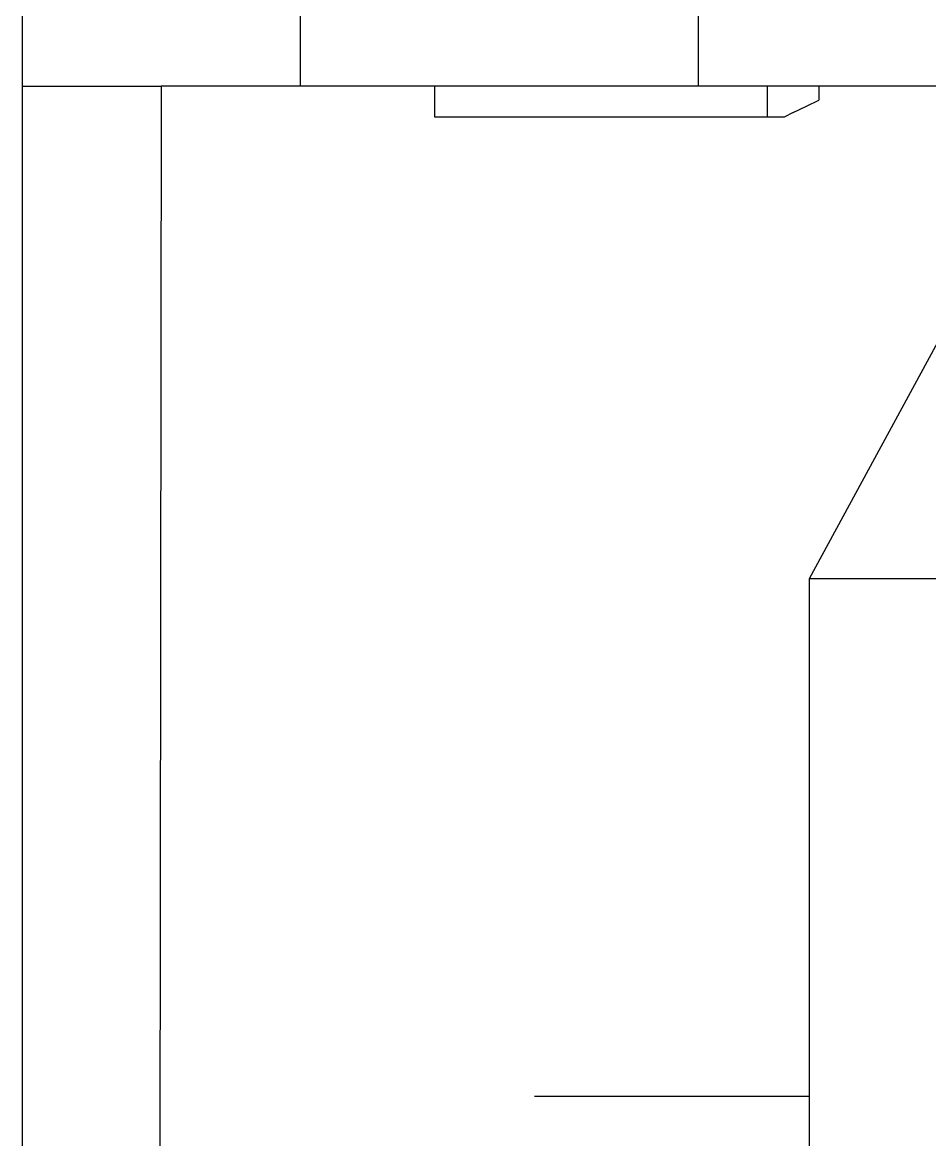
# Model space of a CAD drawing. Header units: millimetres. Extents: x -650 to 3773, y 316 to 2389.
# Drawn here: x 488.7 to 544.1, y 504.7 to 572.9 of the extents above; entities that cross this region are included whole.
import ezdxf

# ---------------------------------------------------------------- set-up
doc = ezdxf.new("R2010")
doc.units = ezdxf.units.MM

# ---------------------------------------------------------------- blocks, each defined once
blk = doc.blocks.new('A$C1e894cf7')
for p, q in [((604.268, 48.085), (574.197, 64.374)), ((574.197, 64.374), (574.197, 48.654)), ((604.268, 48.085), (604.268, 56.571)), ((574.197, 48.654), (575.06, 48.638)), ((574.197, 48.654), (574.197, 45.516)), ((575.418, 47.885), (575.06, 48.638)), ((575.813, 47.077), (575.418, 47.885)), ((635.883, 48.085), (604.268, 48.085)), ((635.883, 48.085), (635.883, 31.286)), ((656.068, 48.085), (635.883, 48.085)), ((575.813, 47.077), (576.094, 46.537)), ((576.094, 46.537), (576.099, 45.517)), ((576.098, 45.517), (574.197, 45.516)), ((574.197, 45.516), (574.197, 41.297)), ((576.098, 45.517), (576.099, 25.201)), ((576.098, 45.517), (576.099, 45.517)), ((574.197, 41.297), (565.711, 41.297)), ((574.197, 41.297), (574.197, 25.201)), ((576.099, 25.201), (574.197, 25.201)), ((574.197, 25.201), (574.197, 16.971)), ((565.711, 16.971), (574.197, 16.971)), ((574.197, 16.971), (574.197, 8.486)), ((574.197, 0), (574.197, 8.486)), ((574.197, 8.486), (678.412, 8.351)), ((574.197, 0), (565.711, 0)), ((718.453, 0), (574.197, 0))]:
    blk.add_line(p, q)

msp = doc.modelspace()

# ---------------------------------------------------------------- block references
at = {"rotation": 270}
msp.add_blockref('A$C1e894cf7', (488.682, 1143.208), dxfattribs=at)

doc.saveas('drawing.dxf')
